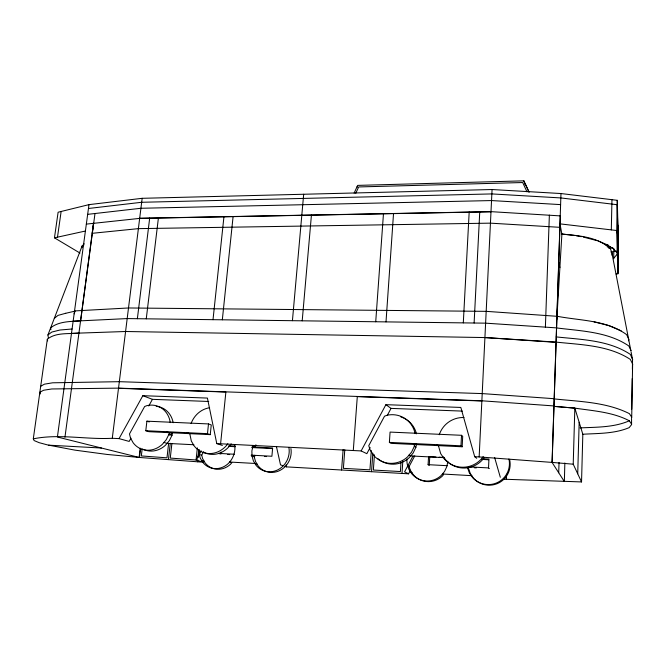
<?xml version="1.0" encoding="UTF-8"?>
<svg xmlns="http://www.w3.org/2000/svg" width="666" height="666" viewBox="0 0 666 666"><rect width="100%" height="100%" fill="white"/><g stroke="black" fill="none" stroke-linecap="round" stroke-linejoin="round"><path stroke-width="1" d="M82.076 247.677L82.101 245.979L84.257 243.839M631.543 418.381L631.593 424.567L629.17 427.63C614.61 433.799 598.343 433.333 582.825 434.24L574.833 408.133L553.995 406.352M631.701 409.215L632.217 378.571M632.375 369.38L632.542 359.415L631.085 351.914M631.709 417.607L632.617 363.994L630.327 359.407C608.591 345.188 581.093 344.797 556.052 342.099M613.669 258.774L613.885 248.618M616.699 232.742L617.265 200.316L560.98 193.54L492.066 189.527L142.166 198.31L88.986 204.637L58.108 212.221L54.462 237.837L79.97 253.047M617.34 253.563L617.923 225.208M617.906 272.028L618.448 245.163M616.108 273.976L617.956 273.759L618.498 247.036L617.265 200.316M611.305 229.878L611.962 199.675M577.73 473.801L579.162 422.269M503.571 479.204L581.543 481.934L582.825 434.24M581.543 481.934L573.218 464.194L574.833 408.133L553.912 406.36M564.36 481.451L564.851 462.97M558.716 472.768L559.04 462.52M560.972 193.515L552.056 462.412L564.293 481.443M573.218 464.194L552.131 462.412L560.314 215.767M545.387 327.139L549.367 215.118M506.318 479.362L506.535 474.25M489.352 468.581L488.528 467.923L488.936 459.09L482.942 458.782M552.131 462.412L479.154 456.926L492.066 189.527M474.117 323.01L479.753 211.863M463.303 322.877L469.18 212.063M462.162 446.778L460.98 445.82L461.521 435.298L390.068 432.084L389.377 442.39L391.042 443.348L462.162 446.778L462.703 436.322L461.521 435.298M435.964 457.034L429.761 456.718L429.254 465.343L428.088 464.668L428.546 456.959M556.801 319.43L561.896 234.041L574.142 235.406M400.982 462.346L400.391 471.553L373.36 470.038L374.425 454.811M402.014 473.434L402.813 460.989M386.005 321.886L393.531 213.486M371.303 450.582L369.938 469.846L343.381 468.348L344.797 449.808M371.528 471.703L372.827 453.138M375.724 321.753L383.466 213.678M353.288 450.532L357.301 396.636L481.859 400.982M341.566 470.005L343.132 449.558M302.206 320.821L311.43 215.035M292.424 320.696L303.679 194.256M220.846 454.087L221.054 452.064M220.596 443.781L225.874 392.049L118.498 388.303M210.248 434.64L207.476 433.674L208.491 423.934L146.911 421.17L145.787 430.719L148.909 431.685L210.248 434.64L211.255 424.958L208.491 423.934M222.327 319.797L233.1 216.508M197.352 447.877L196.062 459.99L170.271 458.075L171.886 443.631M197.752 459.731L197.536 461.788L139.51 457.475L140.593 448.31M197.969 457.684L198.843 449.475M198.202 456.726L198.959 449.575M213.012 319.68L223.951 216.683M199.051 455.744L199.484 451.656M168.615 443.39L166.983 457.833L141.334 455.935L142.191 448.734M169.547 435.139L169.772 433.075M168.44 459.623L170.28 443.273M171.195 435.089L171.428 433.05M78.938 333.058C68.423 334.19 56.069 332.176 47.336 339.194L33.3 438.844L34.124 440.567L39.152 442.674L47.894 445.013L74.992 450.141L106.968 454.428L139.119 457.442L140.21 448.276M146.262 318.823L158.416 217.915M137.371 318.714L149.684 218.082M33.3 438.844C59.049 433.549 86.155 439.71 112.279 438.278L142.166 198.31M80.603 320.846L93.515 223.335L92.174 233.316L138.378 228.638L490.442 223.152L559.931 227.331M64.952 437.196L94.997 213.511M88.986 204.637L57.401 437.021L139.119 457.442M57.484 237.171L61.13 211.48M447.835 461.255L446.836 466.616L444.497 471.553L440.967 475.699A20.771 20.455 -74.7 0 1 411.979 474.05L409.024 469.58L407.309 464.485A20.771 20.455 -74.7 0 1 406.959 459.107M415.118 433.658A24.459 23.768 -65.2 0 0 386.979 415.284L384.523 416.192L368.756 445.687L370.171 450.05L373.576 455.278A24.459 23.768 -65.2 0 0 407.392 457.034L411.555 452.139L414.335 446.328L414.693 444.488L413.186 443.531M377.555 458.375A24.284 23.618 -65.4 0 0 408.982 457.917L413.111 453.055L415.875 447.294L416.566 443.714M255.061 447.094L255.145 446.686A19.822 18.448 -69.8 0 1 255.919 444.78M170.255 422.627A22.927 20.355 -67.3 0 0 146.811 405.669L144.647 406.51L129.479 433.924L130.486 437.962L133.167 442.798A22.927 20.355 -67.3 0 0 162.371 444.314L166.217 439.76L168.923 434.374L169.331 432.667L166.317 431.701M143.282 449.334A22.777 20.246 -67.4 0 0 165.484 445.221L169.314 440.701L171.994 435.348L172.677 432.442M611.921 255.186L612.179 253.346L610.406 248.859C597.618 236.721 578.521 235.672 561.863 234.082M74.134 313.886L75.042 311.155L74.534 310.93L128.496 307.975L486.18 311.347L557.475 316.333C580.685 320.754 606.868 320.121 626.664 334.673L628.879 339.427L628.513 340.792L628.529 338.669M48.343 337.629L47.927 334.973L82.101 245.979M354.121 193.132L357.659 185.389L523.901 180.844L528.946 191.766M355.777 193.265L358.666 186.946L522.693 182.534L526.972 191.825M413.003 455.994L404.57 471.878L408.574 473.809L410.497 470.179M472.177 476.273L471.212 475.632L442.407 474.009L443.539 474.65L442.107 476.332A20.646 20.338 -75.3 0 1 413.286 474.692L410.348 470.246L409.099 466.541L414.776 455.852M112.279 438.278L119.056 438.619L142.84 395.687L207.409 398.077L216.775 443.589L361.147 450.932L385.897 404.67L460.83 407.442L474.7 456.701L476.723 458.325M370.13 447.519L366.841 453.679L361.147 450.932M387.212 415.559L391.034 408.391L462.387 411.105M201.257 450.865L196.179 460.148L203.455 462.162L197.66 461.838M257.084 464.127L254.928 463.453L229.545 462.029L231.826 462.703L230.494 464.285A19.539 17.832 -69.4 0 1 205.061 462.837L202.647 458.674L201.706 455.203L203.679 451.598M130.969 438.153L129.162 441.425L119.056 438.619M148.751 405.994L152.439 399.334L208.733 401.473M632.617 363.994L632.6 364.56M613.744 258.266L617.349 253.979M82.476 246.22L83.791 245.105M54.304 318.373L57.984 315.401L65.701 313.278M47.927 334.973L51.765 332.076L59.932 330.02L72.078 328.996M40.709 386.247L44.464 384.157L52.631 382.8L119.322 381.685L482.209 393.589L554.245 398.709M629.295 420.812C613.869 427.547 596.495 427.114 579.986 427.897M65.693 313.295L74.742 311.189M54.462 237.837L85.398 231.027M606.118 245.263L608.141 244.988M607.242 246.936L610.256 246.528M608.824 248.326L612.887 247.785M610.772 251.939L616.583 251.174M88.461 208.483L141.667 202.281L491.849 193.923L560.822 197.935L617.174 204.712L618.423 250.932M87.662 214.352L140.926 208.275L491.533 200.566L560.606 204.612M86.33 224.109L139.66 218.39L490.984 211.78M80.419 320.854C70.413 321.578 58.833 321.245 50.683 327.822L50.924 329.603M73.143 321.203L127.181 318.581L485.614 323.16L556.593 327.88M139.669 218.273L491 211.655L560.306 215.892M71.603 333.366L125.574 331.502L484.915 337.562L555.086 342.016M554.287 405.96L481.868 400.79L118.523 388.128L51.773 388.969L43.606 390.243L39.868 392.232L40.326 393.939M145.787 430.719L207.476 433.674M389.377 442.39L460.98 445.82M474.7 456.701L479.154 456.926M228.763 445.745L234.981 446.062M252.056 446.936L272.644 447.993L271.895 456.26L251.182 455.144M228.938 446.378L235.173 446.695M251.781 447.552L272.552 448.618M439.069 457.192L444.239 457.459M481.476 459.382L488.719 459.756M193.889 444.755L167.049 443.373L163.936 442.457M484.324 457.459A24.742 24.642 -42.3 0 1 445.629 459.831L444.155 457.659L410.664 455.935L409.09 455.036M234.399 454.245L218.598 453.396L220.096 453.854M428.088 464.668L447.227 465.7M469.388 466.891L488.528 467.923M227.73 454.453L229.695 454.562M251.307 455.727L254.254 455.894M264.535 456.443L266.608 456.56M474.334 467.773L476.332 467.882M48.66 445.171L101.415 448.027M284.815 466.317L286.53 466.883L408.574 473.809M484.915 337.562L556.11 342.366M554.162 398.909C579.412 401.59 606.268 402.006 629.378 413.636L631.718 417.174M556.992 316.242L557.484 316.283M556.518 327.922C580.985 331.052 607.817 331.66 628.804 345.954L631.06 350.674M556.218 336.904C581.252 339.602 608.807 340.01 630.411 354.445L632.683 359.707M574.833 408.133C593.173 410.864 612.545 412.013 629.262 420.745L631.601 424.15M576.19 235.714L581.293 236.688M583.333 237.071L597.161 240.659M594.114 321.878L608.899 325.607L621.245 330.91M201.648 460.456L204.071 461.138M199.276 454.495L201.706 455.203M168.923 434.374L171.994 435.348M146.911 421.17L149.242 421.936M255.145 446.686L252.988 445.912L251.881 450.957L252.023 456.085L254.187 456.793L255.578 461.621L258.117 465.859A19.822 18.448 -69.8 0 0 280.278 470.263A19.822 18.448 -69.8 0 0 290.917 448.518M216.775 443.589L222.377 445.446M283.1 465.75L280.528 464.893L276.457 446.653M186.888 432.684L189.785 433.649L191.317 441.025L194.181 445.962A23.318 21.195 -67.3 0 0 227.872 443.739M255.528 455.769L254.146 455.303L254.187 456.793M142.84 395.687L152.439 399.334M598.135 240.942L606.884 244.638L613.344 248.768L617.324 253.147M410.772 472.227L412.088 472.877M407.775 465.85L409.099 466.541M414.335 446.328L415.875 447.294M442.807 456.768L444.155 457.659M509.657 459.715A21.112 20.954 34.4 0 1 473.443 478.121L470.338 473.584L468.514 468.423L467.532 467.74L469.372 472.927L472.494 477.489A21.237 21.087 34.1 0 0 508.924 458.966M437.062 444.68L438.411 445.629L440.667 453.604L444.289 458.949A24.925 24.809 -43.3 0 0 483.266 456.551M385.897 404.67L391.034 408.391M357.068 186.696L357.359 187.129M529.062 192.283L524.85 183.158L525.366 185.156M494.613 457.45L500.308 477.264M252.023 456.085L253.413 460.939L255.969 465.193A19.938 18.548 -69.7 0 0 278.238 469.622A19.938 18.548 -69.7 0 0 288.944 447.752M523.901 180.844L524.675 183.808M286.08 464.876L286.53 466.883M558.699 262.213L559.873 267.64M611.788 252.364L630.902 350.974M561.888 234.207L559.973 223.859L616.633 230.511L617.956 273.759M47.336 339.194L47.619 340.925M468.381 466.833L468.514 468.423M234.79 444.988C235.664 451.831 233.175 458.841 228.197 463.619A19.655 17.915 -69.3 0 1 202.639 462.162L200.216 457.983L198.926 453.213A19.655 17.915 -69.3 0 1 198.734 450.199M156.227 406.327A22.777 20.246 -67.4 0 1 173.16 422.727M191.084 423.568A23.318 21.195 -67.3 0 1 209.624 407.75M231.177 443.831A23.16 21.079 -67.4 0 1 204.287 452.614M400.89 416.941A24.284 23.618 -65.4 0 1 416.458 433.832M439.269 434.748A24.925 24.809 -43.3 0 1 464.019 417.532M413.786 444.871A20.771 20.455 -74.7 0 1 415.159 443.731"/></g></svg>
